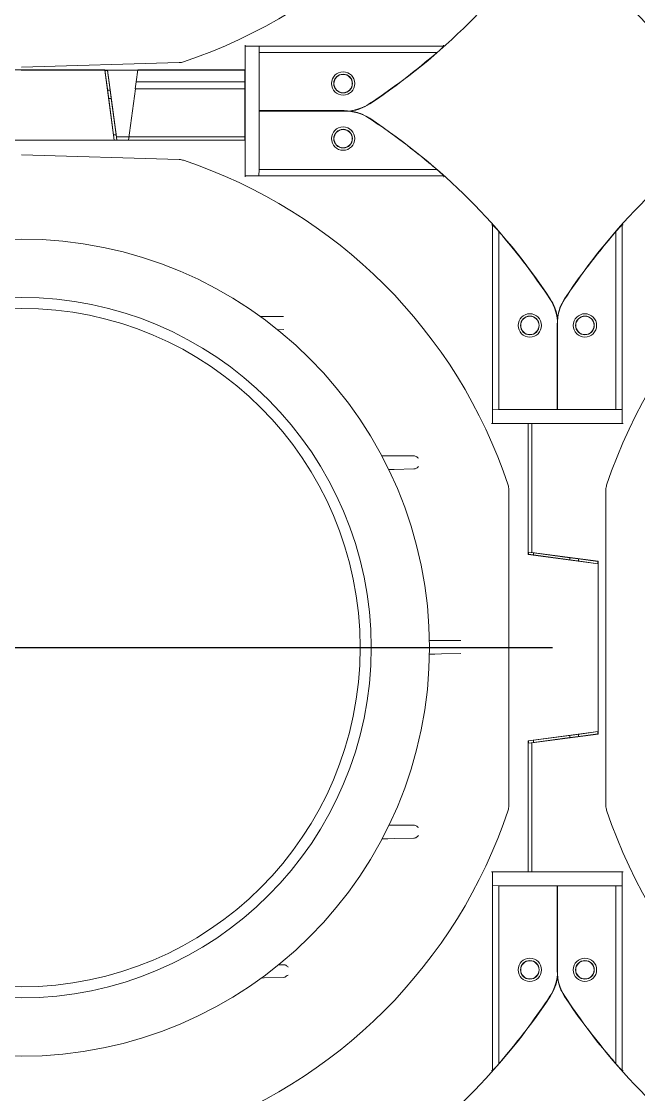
# Model space of a CAD drawing. Extents: x 3213259 to 3716512, y 332899 to 392399.
# Drawn here: x 3423441 to 3423838, y 371919 to 372609 of the extents above; entities that cross this region are included whole.
import ezdxf

# ---------------------------------------------------------------- set-up
doc = ezdxf.new("R2010")
doc.units = 0
doc.header["$LTSCALE"] = 1000
doc.header["$MEASUREMENT"] = 0
doc.linetypes.add('DOTE', pattern=[2.42, 2, -0.2, 0.02, -0.2])
doc.layers.add('DOTE', color=1, linetype='DOTE')
doc.layers.add('Visible Edges(Roxtec)', color=7, linetype='Continuous', lineweight=18)

msp = doc.modelspace()

# ---------------------------------------------------------------- linework, layer by layer
at = {"layer": 'DOTE', "ltscale": 0.3}
msp.add_line((3422456.723, 372206.265), (3428222.872, 372206.265), dxfattribs=at)
at = {"layer": 'Visible Edges(Roxtec)'}
for p, q in [((3423585.111, 372577.249), (3423585.111, 372593.265)), ((3423585.111, 372592.665), (3423712.912, 372592.665)), ((3423594.111, 372592.665), (3423594.111, 372592.585)), ((3423594.111, 372588.508), (3423594.111, 372592.585)), ((3423594.111, 372584.524), (3423594.111, 372588.508)), ((3423594.111, 372588.508), (3423708.431, 372588.508)), ((3423712.912, 372592.665), (3423712.942, 372592.665)), ((3423441.373, 372579.173), (3423542.837, 372582.127)), ((3423594.111, 372584.005), (3423594.111, 372584.524)), ((3423594.111, 372550.848), (3423594.111, 372584.005)), ((3423387.269, 372577.365), (3423494.952, 372577.365)), ((3423441.111, 372577.271), (3423585.111, 372577.249)), ((3423494.952, 372577.365), (3423500.966, 372532.26)), ((3423494.979, 372577.365), (3423494.952, 372577.365)), ((3423494.971, 372577.222), (3423500.966, 372532.26)), ((3423494.979, 372577.365), (3423496.111, 372569.865)), ((3423495.005, 372577.193), (3423496.111, 372569.865)), ((3423495.024, 372577.065), (3423496.611, 372577.065)), ((3423496.611, 372577.065), (3423496.748, 372577.222)), ((3423498.291, 372564.465), (3423496.611, 372577.065)), ((3423496.748, 372577.222), (3423585.084, 372577.222)), ((3423496.748, 372577.222), (3423502.449, 372534.465)), ((3423516.243, 372577.365), (3423515.111, 372569.865)), ((3423584.901, 372577.365), (3423516.243, 372577.365)), ((3423585.032, 372569.865), (3423584.901, 372577.365)), ((3423585.111, 372577.249), (3423585.084, 372577.222)), ((3423585.084, 372534.465), (3423585.084, 372577.222)), ((3423496.711, 372565.365), (3423496.111, 372569.865)), ((3423496.711, 372565.365), (3423496.111, 372569.865)), ((3423514.511, 372565.365), (3423515.111, 372569.865)), ((3423515.111, 372569.865), (3423585.032, 372569.865)), ((3423585.032, 372569.865), (3423585.032, 372565.365)), ((3423496.658, 372565.365), (3423496.711, 372565.365)), ((3423501.058, 372532.365), (3423496.658, 372565.365)), ((3423496.658, 372565.365), (3423496.711, 372565.365)), ((3423501.058, 372532.365), (3423496.658, 372565.365)), ((3423498.291, 372564.465), (3423496.778, 372564.465)), ((3423497.498, 372559.065), (3423499.064, 372559.065)), ((3423499.064, 372559.065), (3423498.291, 372564.465)), ((3423502.184, 372535.665), (3423499.064, 372559.065)), ((3423510.164, 372532.365), (3423514.564, 372565.365)), ((3423585.032, 372565.365), (3423514.511, 372565.365)), ((3423584.979, 372565.365), (3423584.979, 372532.365)), ((3423594.294, 372551.265), (3423594.111, 372551.082)), ((3423594.111, 372517.925), (3423594.111, 372551.082)), ((3423594.111, 372551.082), (3423648.698, 372551.082)), ((3423594.111, 372517.925), (3423594.111, 372551.082)), ((3423594.111, 372551.082), (3423648.698, 372551.082)), ((3423648.698, 372550.848), (3423594.111, 372550.848)), ((3423594.294, 372551.265), (3423648.698, 372551.265)), ((3423381.255, 372532.26), (3423500.966, 372532.26)), ((3423381.255, 372532.26), (3423500.966, 372532.26)), ((3423441.111, 372532.212), (3423585.111, 372532.234)), ((3423441.111, 372532.212), (3423585.111, 372532.234)), ((3423502.184, 372535.665), (3423500.618, 372535.665)), ((3423500.966, 372532.26), (3423501.058, 372532.365)), ((3423500.966, 372532.26), (3423501.058, 372532.365)), ((3423501.058, 372532.365), (3423502.624, 372532.365)), ((3423501.058, 372532.365), (3423510.164, 372532.365)), ((3423502.565, 372532.365), (3423502.184, 372535.665)), ((3423502.449, 372534.465), (3423502.7, 372532.298)), ((3423585.084, 372534.465), (3423502.449, 372534.465)), ((3423510.164, 372532.365), (3423584.979, 372532.365)), ((3423585.111, 372532.234), (3423584.979, 372532.365)), ((3423585.046, 372532.298), (3423585.084, 372534.465)), ((3423585.111, 372532.234), (3423585.046, 372532.298)), ((3423585.111, 372532.234), (3423585.111, 372508.665)), ((3423585.111, 372532.234), (3423585.111, 372508.665)), ((3423542.837, 372519.803), (3423441.373, 372522.757)), ((3423542.837, 372519.803), (3423441.373, 372522.757)), ((3423594.111, 372517.406), (3423594.111, 372517.925)), ((3423594.111, 372517.406), (3423594.111, 372517.925)), ((3423594.111, 372513.422), (3423594.111, 372517.406)), ((3423594.111, 372513.422), (3423594.111, 372517.406)), ((3423593.864, 372509.345), (3423594.111, 372513.422)), ((3423593.864, 372509.345), (3423594.111, 372513.422)), ((3423594.111, 372513.422), (3423708.431, 372513.422)), ((3423594.111, 372513.422), (3423708.431, 372513.422)), ((3423712.912, 372509.265), (3423585.111, 372509.265)), ((3423712.912, 372509.265), (3423585.111, 372509.265)), ((3423712.942, 372509.265), (3423712.912, 372509.265)), ((3423712.942, 372509.265), (3423712.912, 372509.265)), ((3423744.111, 372478.073), (3423744.111, 372478.096)), ((3423744.111, 372478.073), (3423744.111, 372478.096)), ((3423744.111, 372350.267), (3423744.111, 372478.073)), ((3423827.511, 372478.096), (3423827.511, 372478.073)), ((3423827.511, 372478.096), (3423827.511, 372478.073)), ((3423827.511, 372478.073), (3423827.511, 372350.267)), ((3423748.268, 372359.265), (3423748.268, 372473.585)), ((3423823.354, 372359.265), (3423823.354, 372473.585)), ((3423594.856, 372419.029), (3423597.426, 372419.029)), ((3423594.856, 372419.029), (3423597.426, 372419.029)), ((3423609.883, 372419.029), (3423597.426, 372419.029)), ((3423609.883, 372419.029), (3423597.426, 372419.029)), ((3423606.084, 372410.446), (3423609.922, 372410.547)), ((3423606.084, 372410.446), (3423609.922, 372410.547)), ((3423785.694, 372359.265), (3423785.694, 372413.852)), ((3423785.927, 372413.852), (3423785.927, 372359.265)), ((3423748.268, 372359.265), (3423744.191, 372359.018)), ((3423752.251, 372359.265), (3423748.268, 372359.265)), ((3423752.771, 372359.265), (3423752.251, 372359.265)), ((3423785.927, 372359.265), (3423752.771, 372359.265)), ((3423818.851, 372359.265), (3423785.694, 372359.265)), ((3423819.37, 372359.265), (3423818.851, 372359.265)), ((3423823.354, 372359.265), (3423819.37, 372359.265)), ((3423827.43, 372359.265), (3423823.354, 372359.265)), ((3423827.43, 372359.265), (3423827.511, 372359.265)), ((3423759.711, 372350.265), (3423743.516, 372350.267)), ((3423767.106, 372350.265), (3423759.711, 372350.265)), ((3423767.106, 372266.12), (3423767.106, 372350.265)), ((3423767.106, 372350.265), (3423767.144, 372350.227)), ((3423769.311, 372350.265), (3423767.144, 372350.227)), ((3423811.911, 372350.265), (3423769.311, 372350.265)), ((3423769.311, 372267.445), (3423769.311, 372350.265)), ((3423811.911, 372350.265), (3423828.106, 372350.267)), ((3423676.695, 372329.423), (3423672.926, 372329.423)), ((3423676.695, 372329.423), (3423680.903, 372329.423)), ((3423693.58, 372329.423), (3423680.903, 372329.423)), ((3423693.88, 372329.423), (3423693.58, 372329.423)), ((3423680.942, 372320.807), (3423677.348, 372320.713)), ((3423680.942, 372320.807), (3423693.62, 372321.139)), ((3423693.62, 372321.139), (3423693.919, 372321.147)), ((3423693.92, 372321.147), (3423693.919, 372321.147)), ((3423754.611, 372104.674), (3423754.611, 372307.856)), ((3423817.011, 372307.856), (3423817.011, 372104.674)), ((3423767.211, 372266.212), (3423767.106, 372266.12)), ((3423767.106, 372266.12), (3423811.911, 372260.146)), ((3423767.144, 372267.696), (3423769.311, 372267.445)), ((3423767.211, 372267.619), (3423767.211, 372266.212)), ((3423770.511, 372267.179), (3423767.211, 372267.561)), ((3423800.211, 372261.812), (3423767.211, 372266.212)), ((3423769.311, 372267.445), (3423811.911, 372261.765)), ((3423770.511, 372265.772), (3423770.511, 372267.179)), ((3423793.911, 372264.059), (3423770.511, 372267.179)), ((3423793.911, 372264.059), (3423793.911, 372262.652)), ((3423799.311, 372263.286), (3423793.911, 372264.059)), ((3423811.754, 372261.627), (3423799.311, 372263.286)), ((3423799.311, 372261.932), (3423799.311, 372263.286)), ((3423800.211, 372261.865), (3423800.211, 372261.812)), ((3423804.711, 372261.265), (3423800.211, 372261.865)), ((3423811.879, 372260.183), (3423804.711, 372261.265)), ((3423811.911, 372261.765), (3423811.754, 372261.627)), ((3423811.754, 372261.627), (3423811.754, 372260.202)), ((3423811.911, 372150.765), (3423811.911, 372261.765)), ((3423706.993, 372210.765), (3423703.572, 372210.765)), ((3423706.993, 372210.765), (3423711.201, 372210.765)), ((3423723.756, 372210.765), (3423711.201, 372210.765)), ((3423703.577, 372202.028), (3423707.032, 372202.119)), ((3423711.241, 372202.229), (3423707.032, 372202.119)), ((3423711.241, 372202.229), (3423723.796, 372202.558)), ((3423811.911, 372152.383), (3423767.106, 372146.409)), ((3423804.711, 372151.265), (3423811.879, 372152.347)), ((3423811.754, 372152.328), (3423811.754, 372150.902)), ((3423767.106, 372062.265), (3423767.106, 372146.409)), ((3423767.106, 372146.409), (3423767.211, 372146.318)), ((3423769.311, 372145.085), (3423767.144, 372144.834)), ((3423767.211, 372146.318), (3423800.211, 372150.718)), ((3423767.211, 372146.318), (3423767.211, 372144.911)), ((3423767.211, 372144.969), (3423770.511, 372145.351)), ((3423811.911, 372150.765), (3423769.311, 372145.085)), ((3423769.311, 372062.265), (3423769.311, 372145.085)), ((3423770.511, 372145.351), (3423793.911, 372148.471)), ((3423770.511, 372145.351), (3423770.511, 372146.758)), ((3423793.911, 372149.878), (3423793.911, 372148.471)), ((3423793.911, 372148.471), (3423799.311, 372149.243)), ((3423799.311, 372149.243), (3423811.754, 372150.902)), ((3423799.311, 372149.243), (3423799.311, 372150.598)), ((3423800.211, 372150.665), (3423804.711, 372151.265)), ((3423800.211, 372150.718), (3423800.211, 372150.665)), ((3423811.754, 372150.902), (3423811.911, 372150.765)), ((3423677.488, 372092.107), (3423680.903, 372092.107)), ((3423693.58, 372092.107), (3423680.903, 372092.107)), ((3423693.88, 372092.107), (3423693.58, 372092.107)), ((3423673.087, 372083.411), (3423676.734, 372083.507)), ((3423680.942, 372083.617), (3423676.734, 372083.507)), ((3423680.942, 372083.617), (3423693.62, 372083.949)), ((3423693.62, 372083.949), (3423693.919, 372083.957)), ((3423693.92, 372083.957), (3423693.919, 372083.957)), ((3423767.144, 372062.303), (3423767.106, 372062.265)), ((3423767.144, 372062.303), (3423769.311, 372062.265)), ((3423759.711, 372062.265), (3423743.516, 372062.262)), ((3423744.111, 371934.457), (3423744.111, 372062.263)), ((3423759.711, 372062.265), (3423767.106, 372062.265)), ((3423769.311, 372062.265), (3423811.911, 372062.265)), ((3423811.911, 372062.265), (3423828.106, 372062.262)), ((3423827.511, 372062.263), (3423827.511, 371934.457)), ((3423744.191, 372053.511), (3423748.268, 372053.265)), ((3423748.268, 372053.265), (3423748.268, 371938.944)), ((3423748.268, 372053.265), (3423752.251, 372053.265)), ((3423752.251, 372053.265), (3423752.771, 372053.265)), ((3423752.771, 372053.265), (3423785.927, 372053.265)), ((3423785.694, 371998.677), (3423785.694, 372053.265)), ((3423785.694, 372053.265), (3423818.851, 372053.265)), ((3423785.927, 372053.265), (3423785.927, 371998.677)), ((3423818.851, 372053.265), (3423819.37, 372053.265)), ((3423819.37, 372053.265), (3423823.354, 372053.265)), ((3423823.354, 372053.265), (3423827.43, 372053.265)), ((3423823.354, 372053.265), (3423823.354, 371938.944)), ((3423827.511, 372053.265), (3423827.43, 372053.265)), ((3423609.921, 372002.501), (3423606.599, 372002.501)), ((3423610.22, 372002.501), (3423609.921, 372002.501)), ((3423597.466, 371994.037), (3423595.526, 371993.986)), ((3423597.466, 371994.037), (3423609.922, 371994.363)), ((3423744.111, 371934.434), (3423744.111, 371934.457)), ((3423827.511, 371934.457), (3423827.511, 371934.434))]:
    msp.add_line(p, q, dxfattribs=at)
for centre, radius in [((3423648.111, 372568.665), 7.5), ((3423648.111, 372568.665), 6), ((3423648.111, 372568.665), 5.88), ((3423648.111, 372533.265), 7.5), ((3423648.111, 372533.265), 7.5), ((3423648.111, 372533.265), 6), ((3423648.111, 372533.265), 6), ((3423648.111, 372533.265), 5.88), ((3423648.111, 372533.265), 5.88), ((3423441.111, 372206.265), 262.5), ((3423441.111, 372206.265), 225), ((3423441.111, 372206.265), 217.95), ((3423768.111, 372413.265), 7.5), ((3423768.111, 372413.265), 7.5), ((3423768.111, 372413.265), 6), ((3423768.111, 372413.265), 6), ((3423768.111, 372413.265), 5.88), ((3423768.111, 372413.265), 5.88), ((3423803.511, 372413.265), 7.5), ((3423803.511, 372413.265), 7.5), ((3423803.511, 372413.265), 6), ((3423803.511, 372413.265), 6), ((3423803.511, 372413.265), 5.88), ((3423803.511, 372413.265), 5.88), ((3423768.111, 371999.265), 7.5), ((3423768.111, 371999.265), 6), ((3423768.111, 371999.265), 5.88), ((3423803.511, 371999.265), 7.5), ((3423803.511, 371999.265), 6), ((3423803.511, 371999.265), 5.88)]:
    msp.add_circle(centre, radius, dxfattribs=at)
for centre, radius, start, end in [((3423441.111, 372895.665), 330, 288.426604, 341.549626), ((3424130.511, 372895.665), 330, 198.450374, 251.573396), ((3423441.111, 372895.665), 407.25, 303.385197, 326.614803), ((3424130.511, 372895.665), 407.25, 213.385197, 236.614803), ((3423542.576, 372591.123), 9, 271.66765, 288.426604), ((3423441.111, 372895.665), 407.067, 303.385197, 310.037418), ((3423648.698, 372580.665), 29.817, 270, 303.385197), ((3423648.698, 372580.665), 30, 278.109614, 303.385197), ((3423648.698, 372521.265), 30, 56.614803, 90), ((3423648.698, 372521.265), 29.817, 56.614803, 90), ((3423648.698, 372521.265), 29.817, 56.614803, 90), ((3423648.698, 372521.265), 30, 56.614803, 81.890386), ((3423441.111, 372206.265), 407.067, 49.962582, 56.614803), ((3423441.111, 372206.265), 407.067, 49.962582, 56.614803), ((3423441.111, 372206.265), 407.25, 33.385197, 56.614803), ((3423441.111, 372206.265), 407.25, 33.385197, 56.614803), ((3424130.511, 372206.265), 407.25, 123.385197, 146.614803), ((3424130.511, 372206.265), 407.25, 123.385197, 146.614803), ((3423542.576, 372510.807), 9, 71.573396, 88.33235), ((3423542.576, 372510.807), 9, 71.573396, 88.33235), ((3423441.111, 372206.265), 330, 18.450374, 71.573396), ((3424130.511, 372206.265), 330, 108.426604, 161.549626), ((3423441.111, 372206.265), 407.067, 33.385197, 40.037418), ((3423441.111, 372206.265), 407.067, 33.385197, 40.037418), ((3424130.511, 372206.265), 407.067, 139.962582, 146.614803), ((3424130.511, 372206.265), 407.067, 139.962582, 146.614803), ((3423756.111, 372413.852), 29.817, 0, 33.385197), ((3423756.111, 372413.852), 29.817, 0, 33.385197), ((3423756.111, 372413.852), 30, 8.109614, 33.385197), ((3423756.111, 372413.852), 30, 8.109614, 33.385197), ((3423815.511, 372413.852), 29.817, 146.614803, 180), ((3423815.511, 372413.852), 29.817, 146.614803, 180), ((3423815.511, 372413.852), 30, 146.614803, 171.890386), ((3423815.511, 372413.852), 30, 146.614803, 171.890386), ((3423745.611, 372307.856), 9, 0, 18.450374), ((3423826.011, 372307.856), 9, 161.549626, 180), ((3423745.611, 372104.674), 9, 341.549626, 0), ((3423826.011, 372104.674), 9, 180, 198.450374), ((3423441.111, 372206.265), 330, 288.426604, 341.549626), ((3424130.511, 372206.265), 330, 198.450374, 251.573396), ((3423756.111, 371998.677), 29.817, 326.614803, 0), ((3423756.111, 371998.677), 30, 326.614803, 351.890386), ((3423815.511, 371998.677), 29.817, 180, 213.385197), ((3423815.511, 371998.677), 30, 188.109614, 213.385197), ((3423441.111, 372206.265), 407.25, 303.385197, 326.614803), ((3423441.111, 372206.265), 407.067, 319.962582, 326.614803), ((3424130.511, 372206.265), 407.25, 213.385197, 236.614803), ((3424130.511, 372206.265), 407.067, 213.385197, 220.037418)]:
    msp.add_arc(centre, radius, start, end, dxfattribs=at)
for centre, major_axis, ratio, start_param, end_param in [((3423441.111, 372908.268), (0, 416.86), 0.9995429, 3.8230988, 3.83813), ((3423441.111, 372883.624), (0, 398.27), 0.9995429, 3.8778388, 3.8929559), ((3423712.248, 372592.043), (0.694, 0.622), 0.0114724, 5.7819987, 6.2956872), ((3423714.052, 372593.688), (1.141, 1.023), 0.0089265, 3.1337164, 3.1515485), ((3423441.111, 372193.662), (0, 416.86), 0.9995429, 5.5866479, 5.6016791), ((3423441.111, 372193.662), (0, 416.86), 0.9995429, 5.5866479, 5.6016791), ((3423441.111, 372218.306), (0, 398.27), 0.9995429, 5.531822, 5.5469392), ((3423441.111, 372218.306), (0, 398.27), 0.9995429, 5.531822, 5.5469392), ((3423593.875, 372509.865), (0.018, 0.6), 0.0174391, 3.14212, 3.6657188), ((3423593.875, 372509.865), (0.018, 0.6), 0.0174391, 3.14212, 3.6657187), ((3423712.248, 372509.887), (0.694, -0.622), 0.0114724, 6.2706834, 6.7843719), ((3423712.248, 372509.887), (0.694, -0.622), 0.0114724, 6.2706834, 6.7843719), ((3423714.052, 372508.243), (1.14, -1.022), 0.0089284, 3.1316346, 3.1494706), ((3423714.052, 372508.243), (1.14, -1.022), 0.0089284, 3.1316346, 3.1494706), ((3423744.733, 372477.402), (0.622, -0.694), 0.0114724, 2.6404061, 3.1540946), ((3423744.733, 372477.402), (0.622, -0.694), 0.0114724, 2.6404061, 3.1540946), ((3423453.152, 372206.265), (398.27, 0), 0.9995429, 0.7362461, 0.7513633), ((3423453.152, 372206.265), (398.27, 0), 0.9995429, 0.7362461, 0.7513633), ((3424118.47, 372206.265), (398.27, 0), 0.9995429, 2.3902294, 2.4053465), ((3424118.47, 372206.265), (398.27, 0), 0.9995429, 2.3902294, 2.4053465), ((3423826.889, 372477.402), (0.622, 0.694), 0.0114724, 6.2706835, 6.784372), ((3423826.889, 372477.402), (0.622, 0.694), 0.0114724, 6.2706835, 6.7843719), ((3423428.508, 372206.265), (416.86, 0), 0.9995429, 0.6815062, 0.6965374), ((3423428.508, 372206.265), (416.86, 0), 0.9995429, 0.6815062, 0.6965374), ((3424143.114, 372206.265), (416.86, 0), 0.9995429, 2.4450553, 2.4600865), ((3424143.114, 372206.265), (416.86, 0), 0.9995429, 2.4450553, 2.4600865), ((3423744.711, 372359.029), (-0.6, -0.018), 0.0174391, 5.7590591, 6.2826579), ((3423744.711, 372053.501), (0.6, -0.018), 0.0174391, 3.1421201, 3.6657188), ((3423453.152, 372206.265), (398.27, 0), 0.9995429, 5.531822, 5.5469392), ((3423428.508, 372206.265), (416.86, 0), 0.9995429, 5.5866479, 5.6016791), ((3424143.114, 372206.265), (416.86, 0), 0.9995429, 3.8230988, 3.83813), ((3424118.47, 372206.265), (398.27, 0), 0.9995429, 3.8778388, 3.8929559), ((3423744.733, 371935.128), (0.622, 0.694), 0.0114724, 3.1290907, 3.6427792), ((3423826.889, 371935.128), (0.622, -0.694), 0.0114724, 5.7819988, 6.2956872)]:
    msp.add_ellipse(centre, major_axis=major_axis, ratio=ratio, start_param=start_param, end_param=end_param, dxfattribs=at)
for points, knots in [([(3423712.687, 372593.265), (3423712.687, 372593.263), (3423712.688, 372593.262), (3423712.708, 372593.205), (3423712.729, 372593.15), (3423712.769, 372593.046), (3423712.789, 372592.996), (3423712.841, 372592.86), (3423712.859, 372592.806), (3423712.883, 372592.741), (3423712.893, 372592.714), (3423712.907, 372592.677), (3423712.911, 372592.666), (3423712.911, 372592.665)], [-0.0231312, -0.0231312, -0.0231312, -0.0231312, -0.023055344, -0.023055344, -0.020186994, -0.020186994, -0.017360303, -0.017360303, -0.011990811, -0.011990811, -0.005960597, -0.005960597, 0, 0, 0, 0]), ([(3423703.597, 372584.524), (3423703.576, 372584.507), (3423703.552, 372584.488), (3423703.455, 372584.408), (3423703.365, 372584.333), (3423703.174, 372584.174), (3423703.074, 372584.09), (3423702.978, 372584.01), (3423702.975, 372584.007), (3423702.972, 372584.005)], [0.089140982, 0.089140982, 0.089140982, 0.089140982, 0.093006046, 0.093006046, 0.105058554, 0.105058554, 0.117111061, 0.117111061, 0.117525323, 0.117525323, 0.117525323, 0.117525323]), ([(3423702.972, 372517.925), (3423702.975, 372517.922), (3423702.978, 372517.92), (3423703.074, 372517.84), (3423703.174, 372517.756), (3423703.365, 372517.597), (3423703.455, 372517.522), (3423703.552, 372517.442), (3423703.576, 372517.423), (3423703.597, 372517.406)], [0.038500442, 0.038500442, 0.038500442, 0.038500442, 0.038914705, 0.038914705, 0.050967212, 0.050967212, 0.063019719, 0.063019719, 0.066884784, 0.066884784, 0.066884784, 0.066884784]), ([(3423702.972, 372517.925), (3423702.975, 372517.922), (3423702.978, 372517.92), (3423703.074, 372517.84), (3423703.174, 372517.756), (3423703.365, 372517.597), (3423703.455, 372517.522), (3423703.552, 372517.442), (3423703.576, 372517.423), (3423703.597, 372517.406)], [0.038500442, 0.038500442, 0.038500442, 0.038500442, 0.038914705, 0.038914705, 0.050967212, 0.050967212, 0.063019719, 0.063019719, 0.066884784, 0.066884784, 0.066884784, 0.066884784]), ([(3423712.911, 372509.265), (3423712.911, 372509.263), (3423712.907, 372509.253), (3423712.893, 372509.216), (3423712.883, 372509.189), (3423712.859, 372509.124), (3423712.841, 372509.07), (3423712.789, 372508.934), (3423712.769, 372508.884), (3423712.729, 372508.779), (3423712.708, 372508.725), (3423712.688, 372508.668), (3423712.687, 372508.666), (3423712.687, 372508.665)], [-0.047187741, -0.047187741, -0.047187741, -0.047187741, -0.03498981, -0.03498981, -0.022649484, -0.022649484, -0.011660059, -0.011660059, -0.005872689, -0.005872689, 0, 0, 0.000155256, 0.000155256, 0.000155256, 0.000155256]), ([(3423712.911, 372509.265), (3423712.911, 372509.263), (3423712.907, 372509.253), (3423712.893, 372509.216), (3423712.883, 372509.189), (3423712.859, 372509.124), (3423712.841, 372509.07), (3423712.789, 372508.934), (3423712.769, 372508.884), (3423712.729, 372508.779), (3423712.708, 372508.725), (3423712.688, 372508.668), (3423712.687, 372508.666), (3423712.687, 372508.665)], [-0.047187741, -0.047187741, -0.047187741, -0.047187741, -0.03498981, -0.03498981, -0.022649484, -0.022649484, -0.011660059, -0.011660059, -0.005872689, -0.005872689, 0, 0, 0.000155256, 0.000155256, 0.000155256, 0.000155256]), ([(3423743.516, 372477.843), (3423743.517, 372477.843), (3423743.519, 372477.844), (3423743.576, 372477.864), (3423743.63, 372477.885), (3423743.735, 372477.926), (3423743.785, 372477.946), (3423743.919, 372477.998), (3423743.973, 372478.017), (3423744.037, 372478.041), (3423744.064, 372478.052), (3423744.1, 372478.067), (3423744.11, 372478.072), (3423744.111, 372478.073)], [-0.02311578, -0.02311578, -0.02311578, -0.02311578, -0.023039959, -0.023039959, -0.020172546, -0.020172546, -0.017346577, -0.017346577, -0.011977999, -0.011977999, -0.005954202, -0.005954202, 0, 0, 0, 0]), ([(3423743.516, 372477.843), (3423743.517, 372477.843), (3423743.519, 372477.844), (3423743.576, 372477.864), (3423743.63, 372477.885), (3423743.735, 372477.926), (3423743.785, 372477.946), (3423743.919, 372477.998), (3423743.973, 372478.017), (3423744.037, 372478.041), (3423744.064, 372478.052), (3423744.1, 372478.067), (3423744.11, 372478.072), (3423744.111, 372478.073)], [-0.02311578, -0.02311578, -0.02311578, -0.02311578, -0.023039959, -0.023039959, -0.020172546, -0.020172546, -0.017346577, -0.017346577, -0.011977999, -0.011977999, -0.005954202, -0.005954202, 0, 0, 0, 0]), ([(3423744.111, 372478.073), (3423744.111, 372478.073), (3423744.111, 372478.073), (3423744.111, 372478.073), (3423744.111, 372478.073), (3423744.111, 372478.073)], [0.07589787531, 0.07589787531, 0.07589787531, 0.07589787531, 0.0759424662, 0.0759424662, 0.07620234844, 0.07620234844, 0.07620234844, 0.07620234844]), ([(3423744.111, 372478.073), (3423744.111, 372478.073), (3423744.111, 372478.073), (3423744.111, 372478.073), (3423744.111, 372478.073), (3423744.111, 372478.073)], [0.07589787531, 0.07589787531, 0.07589787531, 0.07589787531, 0.0759424662, 0.0759424662, 0.07620234844, 0.07620234844, 0.07620234844, 0.07620234844]), ([(3423827.511, 372478.073), (3423827.511, 372478.073), (3423827.511, 372478.073), (3423827.511, 372478.073), (3423827.511, 372478.073), (3423827.511, 372478.073)], [-0.07620234844, -0.07620234844, -0.07620234844, -0.07620234844, -0.0759424662, -0.0759424662, -0.07589787531, -0.07589787531, -0.07589787531, -0.07589787531]), ([(3423827.511, 372478.073), (3423827.512, 372478.072), (3423827.522, 372478.067), (3423827.558, 372478.052), (3423827.585, 372478.041), (3423827.648, 372478.017), (3423827.702, 372477.998), (3423827.837, 372477.946), (3423827.887, 372477.926), (3423827.991, 372477.885), (3423828.046, 372477.864), (3423828.103, 372477.844), (3423828.104, 372477.843), (3423828.106, 372477.843)], [-0.04716655, -0.04716655, -0.04716655, -0.04716655, -0.034977237, -0.034977237, -0.022645442, -0.022645442, -0.011655168, -0.011655168, -0.005870289, -0.005870289, 0, 0, 0.000155179, 0.000155179, 0.000155179, 0.000155179]), ([(3423827.511, 372478.073), (3423827.511, 372478.073), (3423827.511, 372478.073), (3423827.511, 372478.073), (3423827.511, 372478.073), (3423827.511, 372478.073)], [-0.07620234844, -0.07620234844, -0.07620234844, -0.07620234844, -0.0759424662, -0.0759424662, -0.07589787531, -0.07589787531, -0.07589787531, -0.07589787531]), ([(3423827.511, 372478.073), (3423827.512, 372478.072), (3423827.522, 372478.067), (3423827.558, 372478.052), (3423827.585, 372478.041), (3423827.648, 372478.017), (3423827.702, 372477.998), (3423827.837, 372477.946), (3423827.887, 372477.926), (3423827.991, 372477.885), (3423828.046, 372477.864), (3423828.103, 372477.844), (3423828.104, 372477.843), (3423828.106, 372477.843)], [-0.04716655, -0.04716655, -0.04716655, -0.04716655, -0.034977237, -0.034977237, -0.022645442, -0.022645442, -0.011655168, -0.011655168, -0.005870289, -0.005870289, 0, 0, 0.000155179, 0.000155179, 0.000155179, 0.000155179]), ([(3423752.251, 372468.751), (3423752.269, 372468.73), (3423752.288, 372468.707), (3423752.368, 372468.609), (3423752.443, 372468.519), (3423752.602, 372468.328), (3423752.685, 372468.228), (3423752.766, 372468.132), (3423752.768, 372468.129), (3423752.771, 372468.126)], [-0.066884784, -0.066884784, -0.066884784, -0.066884784, -0.063019719, -0.063019719, -0.050967212, -0.050967212, -0.038914705, -0.038914705, -0.038500442, -0.038500442, -0.038500442, -0.038500442]), ([(3423752.251, 372468.751), (3423752.269, 372468.73), (3423752.288, 372468.707), (3423752.368, 372468.609), (3423752.443, 372468.519), (3423752.602, 372468.328), (3423752.685, 372468.228), (3423752.766, 372468.132), (3423752.768, 372468.129), (3423752.771, 372468.126)], [-0.066884784, -0.066884784, -0.066884784, -0.066884784, -0.063019719, -0.063019719, -0.050967212, -0.050967212, -0.038914705, -0.038914705, -0.038500442, -0.038500442, -0.038500442, -0.038500442]), ([(3423818.851, 372468.126), (3423818.853, 372468.129), (3423818.856, 372468.132), (3423818.936, 372468.228), (3423819.02, 372468.328), (3423819.179, 372468.519), (3423819.254, 372468.609), (3423819.334, 372468.707), (3423819.353, 372468.73), (3423819.37, 372468.751)], [-0.039448531, -0.039448531, -0.039448531, -0.039448531, -0.039034269, -0.039034269, -0.026981762, -0.026981762, -0.014929254, -0.014929254, -0.01106419, -0.01106419, -0.01106419, -0.01106419]), ([(3423818.851, 372468.126), (3423818.853, 372468.129), (3423818.856, 372468.132), (3423818.936, 372468.228), (3423819.02, 372468.328), (3423819.179, 372468.519), (3423819.254, 372468.609), (3423819.334, 372468.707), (3423819.353, 372468.73), (3423819.37, 372468.751)], [-0.039448531, -0.039448531, -0.039448531, -0.039448531, -0.039034269, -0.039034269, -0.026981762, -0.026981762, -0.014929254, -0.014929254, -0.01106419, -0.01106419, -0.01106419, -0.01106419]), ([(3423693.88, 372329.423), (3423694.262, 372329.423), (3423694.701, 372329.288), (3423695.555, 372328.829), (3423696.062, 372328.338), (3423696.478, 372327.923)], [-0.097013023, -0.097013023, -0.097013023, -0.097013023, -0.05878141, -0.05878141, 0, 0, 0, 0]), ([(3423696.478, 372322.714), (3423696.475, 372322.711), (3423696.473, 372322.709), (3423696.206, 372322.43), (3423695.919, 372322.127), (3423695.38, 372321.683), (3423695.118, 372321.499), (3423694.503, 372321.224), (3423694.202, 372321.154), (3423693.919, 372321.147)], [-0.098473369, -0.098473369, -0.098473369, -0.098473369, -0.098112549, -0.098112549, -0.056843756, -0.056843756, -0.028126908, -0.028126908, 0, 0, 0, 0]), ([(3423693.88, 372092.107), (3423694.262, 372092.107), (3423694.701, 372091.973), (3423695.555, 372091.513), (3423696.062, 372091.023), (3423696.478, 372090.607)], [-0.097013023, -0.097013023, -0.097013023, -0.097013023, -0.05878141, -0.05878141, 0, 0, 0, 0]), ([(3423696.478, 372085.524), (3423696.475, 372085.521), (3423696.473, 372085.519), (3423696.206, 372085.24), (3423695.919, 372084.937), (3423695.38, 372084.493), (3423695.118, 372084.309), (3423694.503, 372084.034), (3423694.202, 372083.964), (3423693.919, 372083.957)], [-0.09847248, -0.09847248, -0.09847248, -0.09847248, -0.098111638, -0.098111638, -0.056843094, -0.056843094, -0.028126853, -0.028126853, 0, 0, 0, 0]), ([(3423610.22, 372002.501), (3423610.603, 372002.501), (3423611.041, 372002.366), (3423611.895, 372001.907), (3423612.403, 372001.417), (3423612.818, 372001.001)], [-0.097013023, -0.097013023, -0.097013023, -0.097013023, -0.05878141, -0.05878141, 0, 0, 0, 0]), ([(3423612.818, 371995.939), (3423612.815, 371995.938), (3423612.813, 371995.936), (3423612.31, 371995.67), (3423611.684, 371995.274), (3423611.023, 371994.726), (3423610.611, 371994.499), (3423610.327, 371994.423)], [-0.00025444, -0.00025444, -0.00025444, -0.00025444, 0, 0, 0.04504646, 0.0675697, 0.11261616, 0.11261616, 0.11261616, 0.11261616]), ([(3423752.771, 371944.404), (3423752.768, 371944.401), (3423752.766, 371944.398), (3423752.685, 371944.302), (3423752.602, 371944.202), (3423752.443, 371944.011), (3423752.368, 371943.921), (3423752.288, 371943.823), (3423752.269, 371943.8), (3423752.251, 371943.779)], [-0.039448531, -0.039448531, -0.039448531, -0.039448531, -0.039034269, -0.039034269, -0.026981762, -0.026981762, -0.014929254, -0.014929254, -0.01106419, -0.01106419, -0.01106419, -0.01106419]), ([(3423819.37, 371943.779), (3423819.353, 371943.8), (3423819.334, 371943.823), (3423819.254, 371943.921), (3423819.179, 371944.011), (3423819.02, 371944.202), (3423818.936, 371944.302), (3423818.856, 371944.398), (3423818.853, 371944.401), (3423818.851, 371944.404)], [-0.066884784, -0.066884784, -0.066884784, -0.066884784, -0.063019719, -0.063019719, -0.050967212, -0.050967212, -0.038914705, -0.038914705, -0.038500442, -0.038500442, -0.038500442, -0.038500442]), ([(3423744.111, 371934.457), (3423744.11, 371934.458), (3423744.1, 371934.463), (3423744.064, 371934.478), (3423744.037, 371934.489), (3423743.973, 371934.513), (3423743.919, 371934.532), (3423743.785, 371934.584), (3423743.735, 371934.604), (3423743.63, 371934.645), (3423743.576, 371934.666), (3423743.519, 371934.686), (3423743.517, 371934.686), (3423743.516, 371934.687)], [-0.047175368, -0.047175368, -0.047175368, -0.047175368, -0.034983867, -0.034983867, -0.022649868, -0.022649868, -0.011657461, -0.011657461, -0.005871159, -0.005871159, 0, 0, 0.000155248, 0.000155248, 0.000155248, 0.000155248]), ([(3423744.111, 371934.457), (3423744.111, 371934.457), (3423744.111, 371934.457), (3423744.111, 371934.457), (3423744.111, 371934.457), (3423744.111, 371934.457)], [-0.07620234844, -0.07620234844, -0.07620234844, -0.07620234844, -0.0759424662, -0.0759424662, -0.07589787531, -0.07589787531, -0.07589787531, -0.07589787531]), ([(3423828.106, 371934.687), (3423828.104, 371934.686), (3423828.103, 371934.686), (3423828.046, 371934.666), (3423827.991, 371934.645), (3423827.887, 371934.604), (3423827.837, 371934.584), (3423827.702, 371934.532), (3423827.648, 371934.513), (3423827.585, 371934.489), (3423827.558, 371934.478), (3423827.522, 371934.463), (3423827.512, 371934.458), (3423827.511, 371934.457)], [-0.023116497, -0.023116497, -0.023116497, -0.023116497, -0.023040693, -0.023040693, -0.020173077, -0.020173077, -0.017347184, -0.017347184, -0.011978474, -0.011978474, -0.005954436, -0.005954436, 0, 0, 0, 0]), ([(3423827.511, 371934.457), (3423827.511, 371934.457), (3423827.511, 371934.457), (3423827.511, 371934.457), (3423827.511, 371934.457), (3423827.511, 371934.457)], [0.07589787531, 0.07589787531, 0.07589787531, 0.07589787531, 0.0759424662, 0.0759424662, 0.07620234844, 0.07620234844, 0.07620234844, 0.07620234844])]:
    msp.add_open_spline(points, degree=3, knots=knots, dxfattribs=at)

doc.saveas('drawing.dxf')
